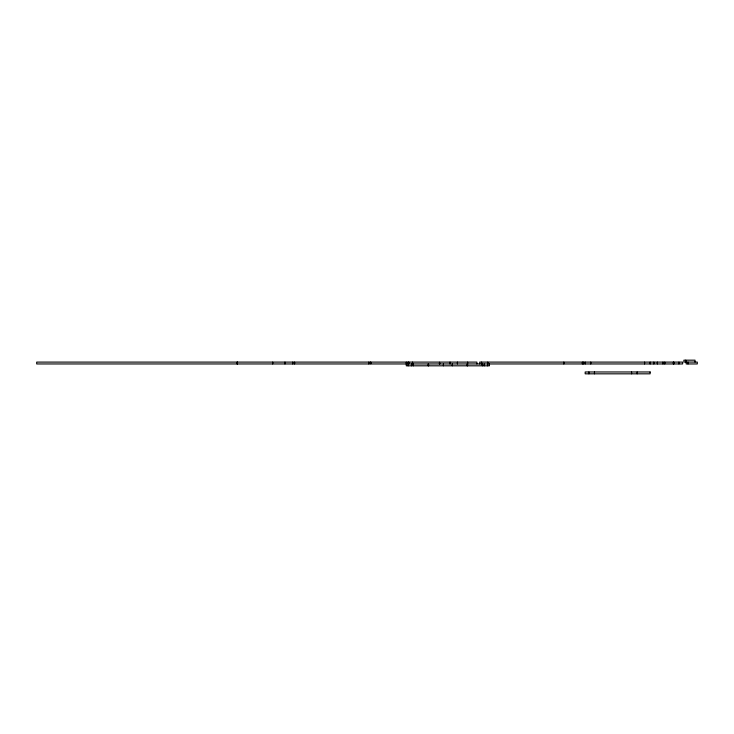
<?xml version="1.0" encoding="UTF-8"?>
<svg xmlns="http://www.w3.org/2000/svg" width="734" height="734" viewBox="0 0 734 734"><rect width="100%" height="100%" fill="white"/><g stroke="black" fill="none" stroke-linecap="round" stroke-linejoin="round"><path stroke-width="1.1" d="M695.034 362.027L695.034 360.174L683.895 360.174L683.895 362.027L697.3 362.101L697.3 363.954L686.171 363.954L686.171 362.101M688.024 362.101L688.024 363.954M685.758 360.174L685.758 362.027M678.932 362.101L678.932 363.954M673.84 362.101L673.84 363.954M673.362 362.101L673.362 363.954M664.784 362.101L664.784 363.954M662.93 362.101L662.93 363.954M657.361 362.101L657.361 363.954M653.847 362.101L653.847 363.954M650.131 362.101L650.131 363.954M644.571 362.101L644.571 363.954M637.149 371.973L637.149 373.826M631.579 371.973L631.579 373.826M594.476 371.973L594.476 373.826M590.76 362.101L590.76 363.954M588.907 371.973L588.907 373.826M585.191 362.101L585.191 363.954M583.337 362.101L583.337 363.954M582.383 362.101L582.383 363.954M563.831 362.101L563.831 363.954M489.422 363.954L489.422 365.816L406.297 365.816L406.297 362.101M487.761 362.101L487.761 363.954M487.569 363.954L487.569 365.816M484.229 363.954L484.229 365.816M482.366 363.954L482.366 365.816M481.587 362.101L481.587 363.954M479.733 363.954L479.733 362.101L682.638 362.101L682.638 363.954L371.046 363.954L371.046 362.101L439.437 362.101L439.437 363.954M476.916 363.954L476.916 362.101L439.804 362.101L439.804 363.954M467.641 362.101L467.53 365.816M467.154 363.954L467.154 365.816M457.429 362.101L457.429 363.954M452.309 363.954L452.309 365.816M450.015 362.101L450.015 363.954M443.409 363.954L443.409 365.816M428.564 363.954L428.564 365.816M428.188 363.954L428.188 365.816M413.352 363.954L413.352 365.816M412.536 362.101L412.536 363.954M411.49 363.954L411.49 365.816M408.82 362.101L408.82 363.954M408.15 362.101L408.15 365.816M368.817 362.101L368.817 363.954M294.6 362.101L294.6 363.954M292.747 362.101L292.747 363.954M284.966 362.101L284.966 363.954M272.709 362.101L272.709 363.954M237.458 362.101L237.458 363.954M237.082 362.101L237.082 363.954M370.67 362.101L36.7 362.101L36.7 363.954L370.67 363.954L370.67 362.101M650.131 371.973L585.191 371.973L585.191 373.826L650.131 373.826L650.131 371.973"/></g></svg>
